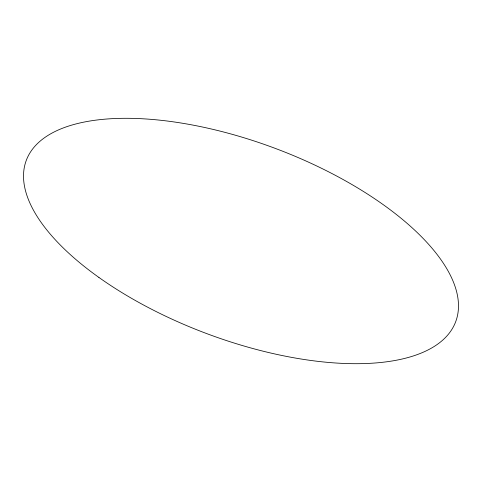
<?xml version="1.0" encoding="UTF-8"?>
<svg xmlns="http://www.w3.org/2000/svg" width="482" height="482" viewBox="0 0 482 482"><rect width="100%" height="100%" fill="white"/><g stroke="black" fill="none" stroke-linecap="round" stroke-linejoin="round"><path stroke-width="0.72" d="M98.912 277.439A229.36 98.744 20.6 0 0 454.64 324.247A229.36 98.744 20.6 0 0 169.447 121.313A229.36 98.744 20.6 0 0 98.912 277.439"/></g></svg>
